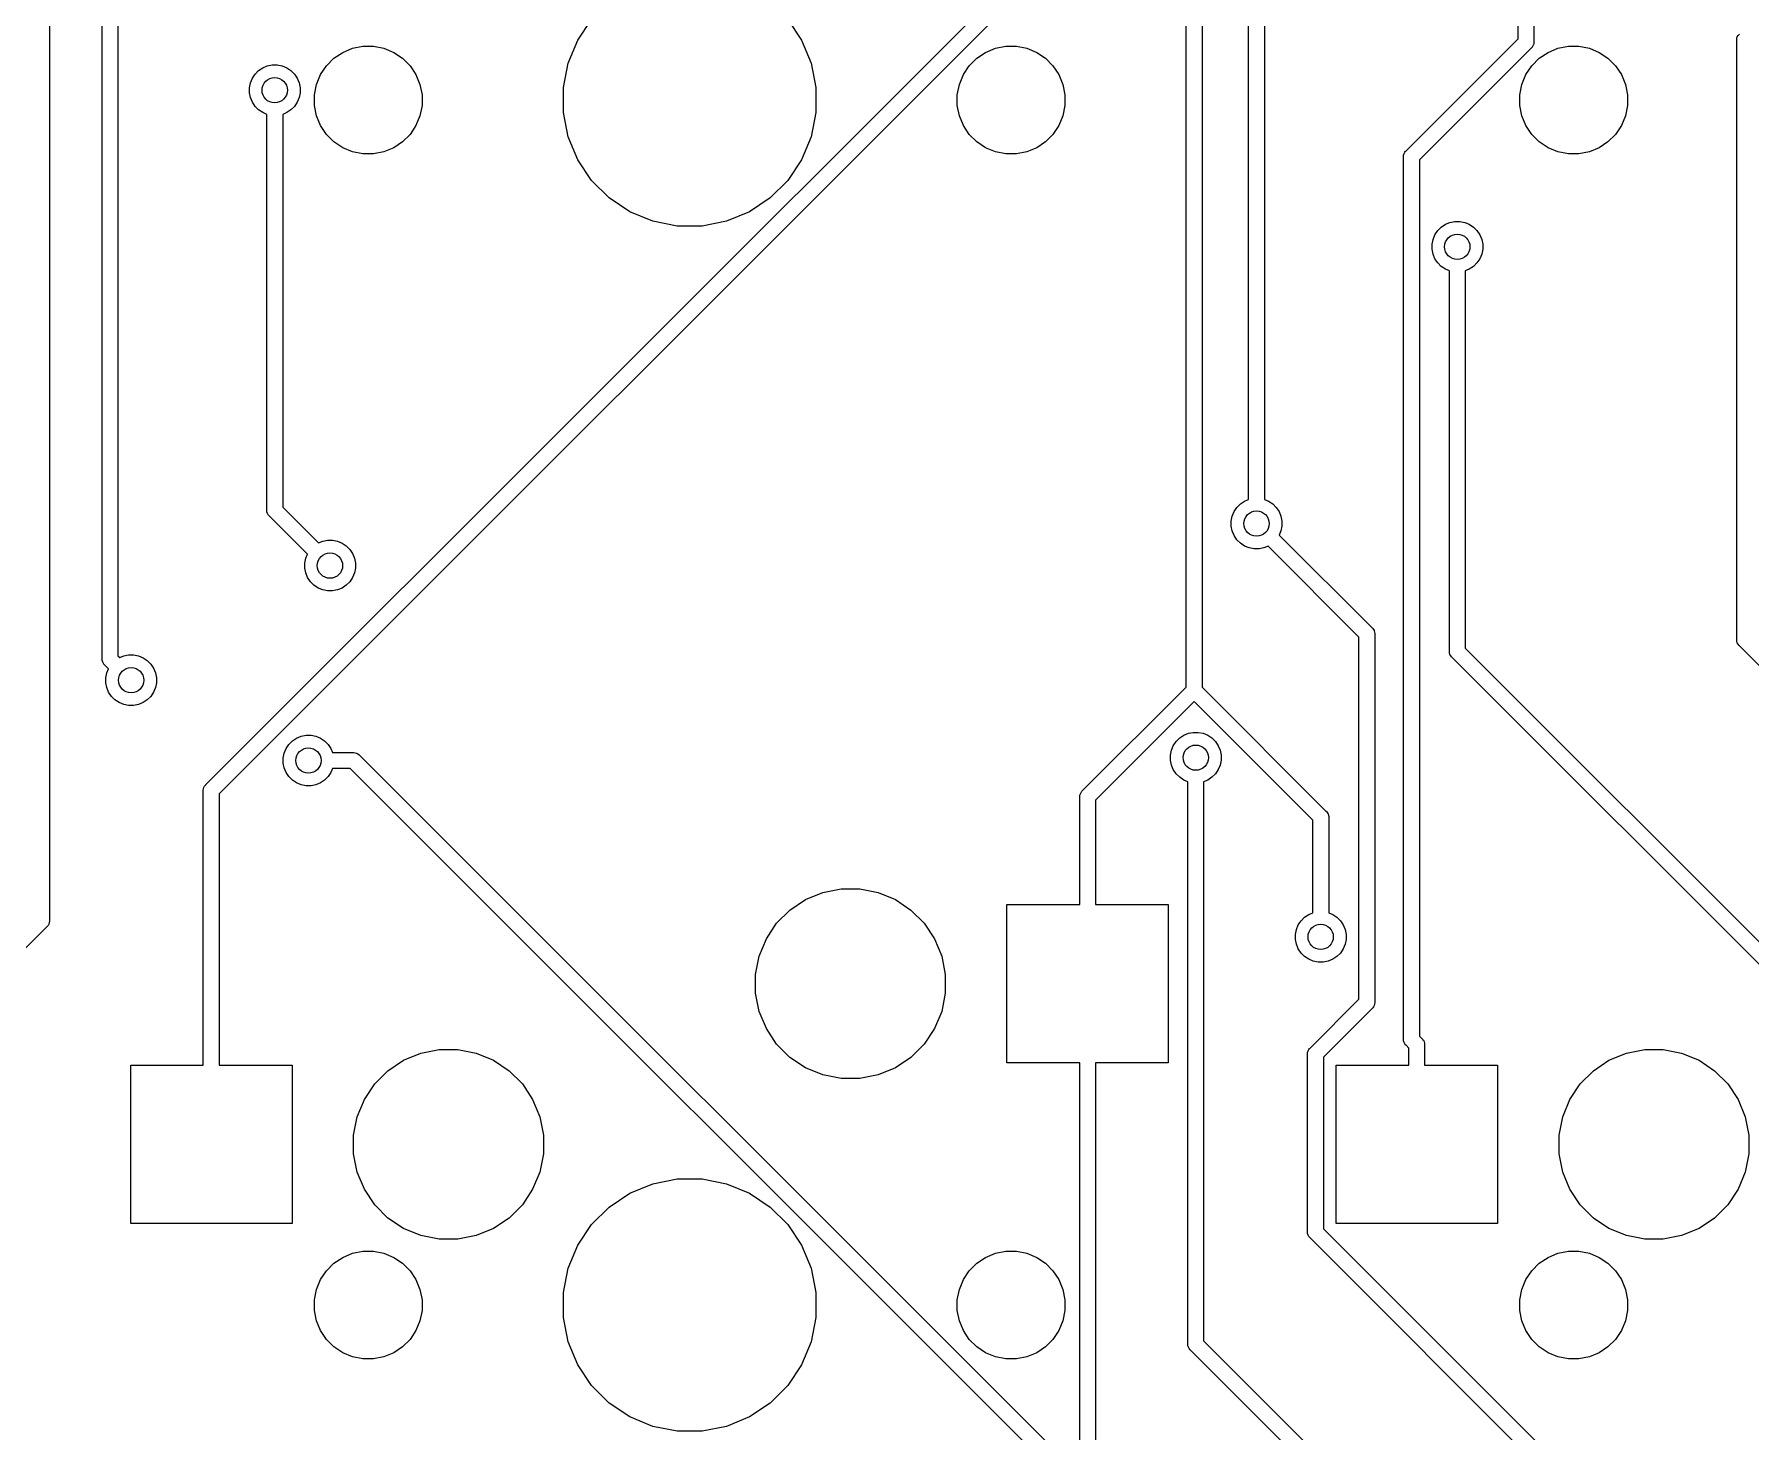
# Model space of a CAD drawing. Extents: x 1.2 to 14.9, y -4.9 to -0.3.
# Drawn here: x 12.63 to 13.698, y -3.814 to -2.944 of the extents above; entities that cross this region are included whole.
import ezdxf

# ---------------------------------------------------------------- set-up
doc = ezdxf.new("R2010")
doc.units = 0
doc.header["$MEASUREMENT"] = 0
doc.layers.add('BLACK', color=7, linetype='CONTINUOUS')

msp = doc.modelspace()

# ---------------------------------------------------------------- linework, layer by layer
at = {"layer": 'BLACK', "linetype": 'CONTINUOUS'}
for p, q in [((13.5534, -2.94688), (13.5534, -2.33393)), ((13.5633, -2.33573), (13.5633, -2.94868)), ((12.6396, -2.49655), (12.6396, -3.49577)), ((12.6724, -3.33272), (12.6724, -2.60491)), ((12.6823, -2.60937), (12.6823, -3.33093)), ((13.3858, -3.23361), (13.3858, -2.69972)), ((13.3957, -2.69792), (13.3957, -3.23361)), ((13.3469, -3.35039), (13.3469, -2.86348)), ((13.3568, -2.86527), (13.3568, -3.35039)), ((12.737, -3.41108), (13.2367, -2.91141)), ((13.2424, -2.91964), (12.7453, -3.41677)), ((12.9684, -2.94782), (12.977, -2.93496)), ((13.099, -2.93496), (13.1076, -2.94782)), ((13.4837, -3.01657), (13.5534, -2.94688)), ((13.6895, -2.94739), (13.6896, -2.94667)), ((13.6895, -2.94763), (13.6895, -2.94739)), ((13.6895, -2.94739), (13.6895, -2.94739)), ((13.6896, -2.94667), (13.6898, -2.94574)), ((13.6898, -2.94574), (13.6903, -2.94488)), ((13.6903, -2.94488), (13.6909, -2.94413)), ((13.6909, -2.94413), (13.6911, -2.94398)), ((12.8166, -2.95898), (12.8221, -2.95531)), ((12.8221, -2.95531), (12.8282, -2.95279)), ((12.8282, -2.95279), (12.8347, -2.9515)), ((12.8347, -2.9515), (12.8413, -2.9515)), ((12.8413, -2.9515), (12.8478, -2.95279)), ((12.8478, -2.95279), (12.8539, -2.95531)), ((12.8539, -2.95531), (12.8593, -2.95898)), ((12.9625, -2.9621), (12.9684, -2.94782)), ((13.1076, -2.94782), (13.1135, -2.9621)), ((13.2166, -2.95898), (13.2221, -2.95531)), ((13.2221, -2.95531), (13.2282, -2.95279)), ((13.2282, -2.95279), (13.2347, -2.9515)), ((13.2347, -2.9515), (13.2413, -2.9515)), ((13.2413, -2.9515), (13.2478, -2.95279)), ((13.2478, -2.95279), (13.2539, -2.95531)), ((13.2539, -2.95531), (13.2593, -2.95898)), ((13.5617, -2.95257), (13.492, -3.02226)), ((13.5619, -2.95242), (13.5617, -2.95257)), ((13.5622, -2.95204), (13.5619, -2.95242)), ((13.5625, -2.95167), (13.5622, -2.95204)), ((13.5629, -2.95081), (13.5625, -2.95167)), ((13.563, -2.95071), (13.5629, -2.95081)), ((13.5632, -2.94989), (13.563, -2.95071)), ((13.5633, -2.94916), (13.5632, -2.94989)), ((13.5633, -2.94868), (13.5633, -2.94892)), ((13.5633, -2.94892), (13.5633, -2.94916)), ((13.5633, -2.94916), (13.5633, -2.94916)), ((13.5666, -2.95898), (13.5721, -2.95531)), ((13.5721, -2.95531), (13.5782, -2.95279)), ((13.5782, -2.95279), (13.5847, -2.9515)), ((13.5847, -2.9515), (13.5913, -2.9515)), ((13.5913, -2.9515), (13.5978, -2.95279)), ((13.5978, -2.95279), (13.6039, -2.95531)), ((13.6039, -2.95531), (13.6093, -2.95898)), ((13.6895, -2.94787), (13.6895, -2.94763)), ((13.6895, -3.32075), (13.6895, -2.94787)), ((12.7676, -2.96885), (12.7698, -2.96666)), ((12.7698, -2.96666), (12.7724, -2.96494)), ((12.7724, -2.96494), (12.7752, -2.96375)), ((12.7752, -2.96375), (12.7783, -2.96315)), ((12.7783, -2.96315), (12.7814, -2.96315)), ((12.7814, -2.96315), (12.7844, -2.96375)), ((12.7844, -2.96375), (12.7873, -2.96494)), ((12.7873, -2.96494), (12.7899, -2.96666)), ((12.7899, -2.96666), (12.7921, -2.96885)), ((12.8083, -2.96913), (12.812, -2.96365)), ((12.812, -2.96365), (12.8166, -2.95898)), ((12.8593, -2.95898), (12.864, -2.96365)), ((12.864, -2.96365), (12.8677, -2.96913)), ((12.9595, -2.97727), (12.9625, -2.9621)), ((13.1135, -2.9621), (13.1165, -2.97727)), ((13.2083, -2.96913), (13.212, -2.96365)), ((13.212, -2.96365), (13.2166, -2.95898)), ((13.2593, -2.95898), (13.264, -2.96365)), ((13.264, -2.96365), (13.2677, -2.96913)), ((13.5583, -2.96913), (13.562, -2.96365)), ((13.562, -2.96365), (13.5666, -2.95898)), ((13.6093, -2.95898), (13.614, -2.96365)), ((13.614, -2.96365), (13.6177, -2.96913)), ((12.7641, -2.97734), (12.7647, -2.9743)), ((12.7641, -2.98044), (12.7641, -2.97734)), ((12.7647, -2.9743), (12.7659, -2.97143)), ((12.7659, -2.97143), (12.7676, -2.96885)), ((12.7921, -2.96885), (12.7938, -2.97143)), ((12.7938, -2.97143), (12.795, -2.9743)), ((12.795, -2.9743), (12.7956, -2.97734)), ((12.7956, -2.97734), (12.7956, -2.98044)), ((12.8045, -2.9817), (12.8058, -2.97523)), ((12.8058, -2.97523), (12.8083, -2.96913)), ((12.8677, -2.96913), (12.8702, -2.97523)), ((12.8702, -2.97523), (12.8715, -2.9817)), ((12.9595, -2.99273), (12.9595, -2.97727)), ((13.1165, -2.97727), (13.1165, -2.99273)), ((13.2045, -2.9817), (13.2058, -2.97523)), ((13.2058, -2.97523), (13.2083, -2.96913)), ((13.2677, -2.96913), (13.2702, -2.97523)), ((13.2702, -2.97523), (13.2715, -2.9817)), ((13.5545, -2.9817), (13.5558, -2.97523)), ((13.5558, -2.97523), (13.5583, -2.96913)), ((13.6177, -2.96913), (13.6202, -2.97523)), ((13.6202, -2.97523), (13.6215, -2.9817)), ((12.7647, -2.98349), (12.7641, -2.98044)), ((12.7659, -2.98635), (12.7647, -2.98349)), ((12.7676, -2.98893), (12.7659, -2.98635)), ((12.7698, -2.99113), (12.7676, -2.98893)), ((12.7921, -2.98893), (12.7899, -2.99113)), ((12.7938, -2.98635), (12.7921, -2.98893)), ((12.795, -2.98349), (12.7938, -2.98635)), ((12.7956, -2.98044), (12.795, -2.98349)), ((12.8045, -2.9883), (12.8045, -2.9817)), ((12.8058, -2.99477), (12.8045, -2.9883)), ((12.8715, -2.9883), (12.8702, -2.99477)), ((12.8715, -2.9817), (12.8715, -2.9883)), ((13.2045, -2.9883), (13.2045, -2.9817)), ((13.2058, -2.99477), (13.2045, -2.9883)), ((13.2715, -2.9883), (13.2702, -2.99477)), ((13.2715, -2.9817), (13.2715, -2.9883)), ((13.5545, -2.9883), (13.5545, -2.9817)), ((13.5558, -2.99477), (13.5545, -2.9883)), ((13.6215, -2.9883), (13.6202, -2.99477)), ((13.6215, -2.9817), (13.6215, -2.9883)), ((12.7724, -2.99285), (12.7698, -2.99113)), ((12.7749, -2.9939), (12.7724, -2.99285)), ((12.7749, -3.24012), (12.7749, -2.9939)), ((12.7873, -2.99285), (12.7848, -2.9939)), ((12.7848, -2.9939), (12.7848, -3.23832)), ((12.7899, -2.99113), (12.7873, -2.99285)), ((12.8083, -3.00087), (12.8058, -2.99477)), ((12.8702, -2.99477), (12.8677, -3.00087)), ((12.9625, -3.0079), (12.9595, -2.99273)), ((13.1165, -2.99273), (13.1135, -3.0079)), ((13.2083, -3.00087), (13.2058, -2.99477)), ((13.2702, -2.99477), (13.2677, -3.00087)), ((13.5583, -3.00087), (13.5558, -2.99477)), ((13.6202, -2.99477), (13.6177, -3.00087)), ((12.812, -3.00636), (12.8083, -3.00087)), ((12.8166, -3.01102), (12.812, -3.00636)), ((12.8221, -3.01469), (12.8166, -3.01102)), ((12.8593, -3.01102), (12.8539, -3.01469)), ((12.864, -3.00636), (12.8593, -3.01102)), ((12.8677, -3.00087), (12.864, -3.00636)), ((12.9684, -3.02218), (12.9625, -3.0079)), ((13.1135, -3.0079), (13.1076, -3.02218)), ((13.212, -3.00636), (13.2083, -3.00087)), ((13.2166, -3.01102), (13.212, -3.00636)), ((13.2221, -3.01469), (13.2166, -3.01102)), ((13.2593, -3.01102), (13.2539, -3.01469)), ((13.264, -3.00636), (13.2593, -3.01102)), ((13.2677, -3.00087), (13.264, -3.00636)), ((13.562, -3.00636), (13.5583, -3.00087)), ((13.5666, -3.01102), (13.562, -3.00636)), ((13.5721, -3.01469), (13.5666, -3.01102)), ((13.6093, -3.01102), (13.6039, -3.01469)), ((13.614, -3.00636), (13.6093, -3.01102)), ((13.6177, -3.00087), (13.614, -3.00636)), ((12.8282, -3.01721), (12.8221, -3.01469)), ((12.8347, -3.0185), (12.8282, -3.01721)), ((12.8413, -3.0185), (12.8347, -3.0185)), ((12.8478, -3.01721), (12.8413, -3.0185)), ((12.8539, -3.01469), (12.8478, -3.01721)), ((13.2282, -3.01721), (13.2221, -3.01469)), ((13.2347, -3.0185), (13.2282, -3.01721)), ((13.2413, -3.0185), (13.2347, -3.0185)), ((13.2478, -3.01721), (13.2413, -3.0185)), ((13.2539, -3.01469), (13.2478, -3.01721)), ((13.4821, -3.02022), (13.4822, -3.01926)), ((13.4821, -3.02046), (13.4821, -3.02022)), ((13.4821, -3.56944), (13.4821, -3.02046)), ((13.4822, -3.01926), (13.4825, -3.01833)), ((13.4825, -3.01833), (13.4829, -3.01747)), ((13.4829, -3.01747), (13.4834, -3.01691)), ((13.4834, -3.01691), (13.4836, -3.01672)), ((13.4834, -3.01691), (13.4834, -3.01691)), ((13.4836, -3.01672), (13.4837, -3.01657)), ((13.5782, -3.01721), (13.5721, -3.01469)), ((13.5847, -3.0185), (13.5782, -3.01721)), ((13.5913, -3.0185), (13.5847, -3.0185)), ((13.5978, -3.01721), (13.5913, -3.0185)), ((13.6039, -3.01469), (13.5978, -3.01721)), ((12.977, -3.03504), (12.9684, -3.02218)), ((13.1076, -3.02218), (13.099, -3.03504)), ((13.492, -3.02226), (13.492, -3.56764)), ((12.988, -3.04597), (12.977, -3.03504)), ((13.099, -3.03504), (13.088, -3.04597)), ((13.0008, -3.05457), (12.988, -3.04597)), ((13.088, -3.04597), (13.0752, -3.05457)), ((13.0151, -3.06048), (13.0008, -3.05457)), ((13.0303, -3.0635), (13.0151, -3.06048)), ((13.0457, -3.0635), (13.0303, -3.0635)), ((13.0609, -3.06048), (13.0457, -3.0635)), ((13.0752, -3.05457), (13.0609, -3.06048)), ((13.5034, -3.06627), (13.5056, -3.06407)), ((13.5056, -3.06407), (13.5082, -3.06235)), ((13.5082, -3.06235), (13.511, -3.06116)), ((13.511, -3.06116), (13.5141, -3.06056)), ((13.5141, -3.06056), (13.5172, -3.06056)), ((13.5172, -3.06056), (13.5202, -3.06116)), ((13.5202, -3.06116), (13.5231, -3.06235)), ((13.5231, -3.06235), (13.5256, -3.06407)), ((13.5256, -3.06407), (13.5278, -3.06627)), ((13.4999, -3.07476), (13.5005, -3.07171)), ((13.4999, -3.07786), (13.4999, -3.07476)), ((13.5005, -3.07171), (13.5017, -3.06885)), ((13.5017, -3.06885), (13.5034, -3.06627)), ((13.5278, -3.06627), (13.5296, -3.06885)), ((13.5296, -3.06885), (13.5308, -3.07171)), ((13.5308, -3.07171), (13.5314, -3.07476)), ((13.5314, -3.07476), (13.5314, -3.07786)), ((13.5005, -3.0809), (13.4999, -3.07786)), ((13.5017, -3.08377), (13.5005, -3.0809)), ((13.5034, -3.08635), (13.5017, -3.08377)), ((13.5296, -3.08377), (13.5278, -3.08635)), ((13.5308, -3.0809), (13.5296, -3.08377)), ((13.5314, -3.07786), (13.5308, -3.0809)), ((13.5056, -3.08854), (13.5034, -3.08635)), ((13.5082, -3.09026), (13.5056, -3.08854)), ((13.5107, -3.09131), (13.5082, -3.09026)), ((13.5107, -3.32787), (13.5107, -3.09131)), ((13.5231, -3.09026), (13.5205, -3.09131)), ((13.5205, -3.09131), (13.5205, -3.32607)), ((13.5256, -3.08854), (13.5231, -3.09026)), ((13.5278, -3.08635), (13.5256, -3.08854)), ((13.3807, -3.23639), (13.3833, -3.23466)), ((13.3833, -3.23466), (13.3858, -3.23361)), ((13.3957, -3.23361), (13.3982, -3.23466)), ((13.3982, -3.23466), (13.4008, -3.23639)), ((12.7749, -3.24036), (12.7749, -3.24012)), ((12.775, -3.24132), (12.7749, -3.24036)), ((12.7753, -3.24225), (12.775, -3.24132)), ((12.7757, -3.24311), (12.7753, -3.24225)), ((12.7762, -3.24367), (12.7757, -3.24311)), ((12.7763, -3.24385), (12.7762, -3.24367)), ((12.7765, -3.24401), (12.7763, -3.24385)), ((12.8002, -3.26764), (12.7765, -3.24401)), ((12.7848, -3.23832), (12.8071, -3.26068)), ((13.375, -3.24707), (13.3756, -3.24402)), ((13.3756, -3.24402), (13.3768, -3.24116)), ((13.3768, -3.24116), (13.3785, -3.23858)), ((13.3785, -3.23858), (13.3807, -3.23639)), ((13.4008, -3.23639), (13.403, -3.23858)), ((13.403, -3.23858), (13.4047, -3.24116)), ((13.4047, -3.24116), (13.4059, -3.24402)), ((13.4059, -3.24402), (13.4065, -3.24707)), ((13.375, -3.25017), (13.375, -3.24707)), ((13.3756, -3.25321), (13.375, -3.25017)), ((13.3768, -3.25608), (13.3756, -3.25321)), ((13.3785, -3.25866), (13.3768, -3.25608)), ((13.4059, -3.25321), (13.4048, -3.25575)), ((13.4048, -3.25575), (13.4627, -3.3136)), ((13.4065, -3.25017), (13.4059, -3.25321)), ((13.4065, -3.24707), (13.4065, -3.25017)), ((12.7991, -3.27017), (12.8002, -3.26764)), ((12.8071, -3.26068), (12.8097, -3.25962)), ((12.8097, -3.25962), (12.8127, -3.25902)), ((12.8127, -3.25902), (12.8158, -3.25902)), ((12.8158, -3.25902), (12.8188, -3.25962)), ((12.8188, -3.25962), (12.8217, -3.26081)), ((12.8217, -3.26081), (12.8243, -3.26254)), ((12.8243, -3.26254), (12.8265, -3.26473)), ((12.8265, -3.26473), (12.8282, -3.26731)), ((12.8282, -3.26731), (12.8294, -3.27017)), ((13.3807, -3.26085), (13.3785, -3.25866)), ((13.3833, -3.26257), (13.3807, -3.26085)), ((13.3861, -3.26376), (13.3833, -3.26257)), ((13.3892, -3.26437), (13.3861, -3.26376)), ((13.3923, -3.26437), (13.3892, -3.26437)), ((13.3953, -3.26376), (13.3923, -3.26437)), ((13.3979, -3.26271), (13.3953, -3.26376)), ((13.4544, -3.31929), (13.3979, -3.26271)), ((12.7985, -3.27322), (12.7991, -3.27017)), ((12.7985, -3.27632), (12.7985, -3.27322)), ((12.7991, -3.27936), (12.7985, -3.27632)), ((12.8294, -3.27017), (12.83, -3.27322)), ((12.83, -3.27632), (12.8294, -3.27936)), ((12.83, -3.27322), (12.83, -3.27632)), ((12.8003, -3.28223), (12.7991, -3.27936)), ((12.802, -3.28481), (12.8003, -3.28223)), ((12.8042, -3.287), (12.802, -3.28481)), ((12.8068, -3.28872), (12.8042, -3.287)), ((12.8097, -3.28991), (12.8068, -3.28872)), ((12.8217, -3.28872), (12.8188, -3.28991)), ((12.8243, -3.287), (12.8217, -3.28872)), ((12.8265, -3.28481), (12.8243, -3.287)), ((12.8282, -3.28223), (12.8265, -3.28481)), ((12.8294, -3.27936), (12.8282, -3.28223)), ((12.8127, -3.29052), (12.8097, -3.28991)), ((12.8158, -3.29052), (12.8127, -3.29052)), ((12.8188, -3.28991), (12.8158, -3.29052)), ((13.4544, -3.54466), (13.4544, -3.31929)), ((13.4627, -3.3136), (13.4629, -3.31375)), ((13.4629, -3.31375), (13.463, -3.31394)), ((13.463, -3.31394), (13.463, -3.31394)), ((13.463, -3.31394), (13.4635, -3.3145)), ((13.4635, -3.3145), (13.4638, -3.31506)), ((13.4638, -3.31506), (13.4639, -3.31536)), ((13.4639, -3.31536), (13.4642, -3.31628)), ((13.4642, -3.31628), (13.4643, -3.31701)), ((13.4643, -3.31701), (13.4643, -3.31701)), ((13.4643, -3.31701), (13.4643, -3.31725)), ((13.4643, -3.31725), (13.4643, -3.31749)), ((13.4643, -3.31749), (13.4643, -3.54646)), ((13.6895, -3.321), (13.6895, -3.32075)), ((13.6895, -3.32124), (13.6895, -3.321)), ((12.6823, -3.33093), (12.6834, -3.33201)), ((12.6834, -3.33201), (12.6859, -3.33096)), ((12.6859, -3.33096), (12.6889, -3.33036)), ((12.6889, -3.33036), (12.692, -3.33036)), ((12.692, -3.33036), (12.6951, -3.33096)), ((12.6951, -3.33096), (12.6979, -3.33215)), ((13.5107, -3.32811), (13.5107, -3.32787)), ((13.5107, -3.32835), (13.5107, -3.32811)), ((13.5108, -3.32907), (13.5107, -3.32835)), ((13.5107, -3.32835), (13.5107, -3.32835)), ((13.511, -3.33), (13.5108, -3.32907)), ((13.5115, -3.33086), (13.511, -3.33)), ((13.5121, -3.33161), (13.5115, -3.33086)), ((13.5123, -3.33176), (13.5121, -3.33161)), ((13.9046, -3.7241), (13.5123, -3.33176)), ((13.5205, -3.32607), (13.9129, -3.71841)), ((13.6895, -3.32143), (13.6895, -3.32124)), ((13.6896, -3.32196), (13.6895, -3.32143)), ((13.6898, -3.32289), (13.6896, -3.32196)), ((13.6903, -3.32374), (13.6898, -3.32289)), ((13.6908, -3.3243), (13.6903, -3.32374)), ((13.6909, -3.32449), (13.6908, -3.3243)), ((13.6911, -3.32465), (13.6909, -3.32449)), ((13.7243, -3.35787), (13.6911, -3.32465)), ((12.6724, -3.33296), (12.6724, -3.33272)), ((12.6724, -3.33321), (12.6724, -3.33296)), ((12.6725, -3.33393), (12.6724, -3.33321)), ((12.6724, -3.33321), (12.6724, -3.33321)), ((12.6728, -3.33486), (12.6725, -3.33393)), ((12.6732, -3.33571), (12.6728, -3.33486)), ((12.6738, -3.33646), (12.6732, -3.33571)), ((12.674, -3.33662), (12.6738, -3.33646)), ((12.6764, -3.33897), (12.674, -3.33662)), ((12.6747, -3.34456), (12.6753, -3.34151)), ((12.6753, -3.34151), (12.6764, -3.33897)), ((12.6979, -3.33215), (12.7005, -3.33387)), ((12.7005, -3.33387), (12.7027, -3.33607)), ((12.7027, -3.33607), (12.7044, -3.33865)), ((12.7044, -3.33865), (12.7056, -3.34151)), ((12.7056, -3.34151), (12.7062, -3.34456)), ((12.6747, -3.34766), (12.6747, -3.34456)), ((12.6753, -3.3507), (12.6747, -3.34766)), ((12.6765, -3.35357), (12.6753, -3.3507)), ((12.7056, -3.3507), (12.7044, -3.35357)), ((12.7062, -3.34766), (12.7056, -3.3507)), ((12.7062, -3.34456), (12.7062, -3.34766)), ((13.2823, -3.41501), (13.3469, -3.35039)), ((13.3568, -3.35039), (13.4339, -3.42754)), ((12.6783, -3.35615), (12.6765, -3.35357)), ((12.6804, -3.35834), (12.6783, -3.35615)), ((12.683, -3.36006), (12.6804, -3.35834)), ((12.6859, -3.36125), (12.683, -3.36006)), ((12.6889, -3.36185), (12.6859, -3.36125)), ((12.692, -3.36185), (12.6889, -3.36185)), ((12.6951, -3.36125), (12.692, -3.36185)), ((12.6979, -3.36006), (12.6951, -3.36125)), ((12.7005, -3.35834), (12.6979, -3.36006)), ((12.7027, -3.35615), (12.7005, -3.35834)), ((12.7044, -3.35357), (12.7027, -3.35615)), ((13.3519, -3.35938), (13.2906, -3.4207)), ((13.4257, -3.43323), (13.3519, -3.35938)), ((12.7886, -3.38606), (12.7908, -3.38386)), ((12.7908, -3.38386), (12.7933, -3.38214)), ((12.7933, -3.38214), (12.7962, -3.38095)), ((12.7962, -3.38095), (12.7993, -3.38035)), ((12.7993, -3.38035), (12.8024, -3.38035)), ((12.8024, -3.38035), (12.8054, -3.38095)), ((12.8054, -3.38095), (12.8083, -3.38214)), ((12.8083, -3.38214), (12.8108, -3.38386)), ((12.8108, -3.38386), (12.813, -3.38606)), ((13.3389, -3.38684), (13.3407, -3.38426)), ((13.3407, -3.38426), (13.3429, -3.38206)), ((13.3429, -3.38206), (13.3454, -3.38034)), ((13.3454, -3.38034), (13.3483, -3.37915)), ((13.3483, -3.37915), (13.3513, -3.37855)), ((13.3513, -3.37855), (13.3544, -3.37855)), ((13.3544, -3.37855), (13.3575, -3.37915)), ((13.3575, -3.37915), (13.3604, -3.38034)), ((13.3604, -3.38034), (13.3629, -3.38206)), ((13.3629, -3.38206), (13.3651, -3.38426)), ((13.3651, -3.38426), (13.3669, -3.38684)), ((12.7851, -3.39454), (12.7857, -3.3915)), ((12.7851, -3.39765), (12.7851, -3.39454)), ((12.7857, -3.3915), (12.7869, -3.38863)), ((12.7869, -3.38863), (12.7886, -3.38606)), ((12.813, -3.38606), (12.8148, -3.38863)), ((12.8148, -3.38863), (12.8158, -3.39117)), ((12.8158, -3.39117), (12.8286, -3.39117)), ((12.8286, -3.39117), (12.8289, -3.39115)), ((12.8289, -3.39115), (12.8291, -3.39117)), ((12.8291, -3.39117), (12.8291, -3.39117)), ((12.8291, -3.39117), (12.8298, -3.39124)), ((12.8298, -3.39124), (12.8308, -3.39153)), ((12.8308, -3.39153), (12.8316, -3.39198)), ((12.8316, -3.39198), (12.8324, -3.3926)), ((12.8324, -3.3926), (12.8325, -3.39279)), ((12.8325, -3.39279), (13.2604, -3.82063)), ((13.3371, -3.39274), (13.3378, -3.3897)), ((13.3371, -3.39585), (13.3371, -3.39274)), ((13.3378, -3.39889), (13.3371, -3.39585)), ((13.3378, -3.3897), (13.3389, -3.38684)), ((13.3669, -3.38684), (13.368, -3.3897)), ((13.368, -3.3897), (13.3686, -3.39274)), ((13.3686, -3.39585), (13.368, -3.39889)), ((13.3686, -3.39274), (13.3686, -3.39585)), ((12.7857, -3.40069), (12.7851, -3.39765)), ((12.7869, -3.40355), (12.7857, -3.40069)), ((12.7886, -3.40613), (12.7869, -3.40355)), ((12.7908, -3.40833), (12.7886, -3.40613)), ((12.813, -3.40613), (12.8108, -3.40833)), ((12.8148, -3.40355), (12.813, -3.40613)), ((12.8158, -3.40102), (12.8148, -3.40355)), ((12.8268, -3.40102), (12.8158, -3.40102)), ((13.2521, -3.82632), (12.8268, -3.40102)), ((13.3389, -3.40175), (13.3378, -3.39889)), ((13.3407, -3.40433), (13.3389, -3.40175)), ((13.3429, -3.40653), (13.3407, -3.40433)), ((13.3454, -3.40825), (13.3429, -3.40653)), ((13.3629, -3.40653), (13.3604, -3.40825)), ((13.3651, -3.40433), (13.3629, -3.40653)), ((13.3669, -3.40175), (13.3651, -3.40433)), ((13.368, -3.39889), (13.3669, -3.40175)), ((12.7354, -3.41449), (12.7355, -3.41377)), ((12.7354, -3.41473), (12.7354, -3.41449)), ((12.7354, -3.41449), (12.7354, -3.41449)), ((12.7354, -3.41497), (12.7354, -3.41473)), ((12.7354, -3.58579), (12.7354, -3.41497)), ((12.7355, -3.41377), (12.7358, -3.41284)), ((12.7358, -3.41284), (12.7362, -3.41198)), ((12.7362, -3.41198), (12.7369, -3.41124)), ((12.7369, -3.41124), (12.737, -3.41108)), ((12.7453, -3.41677), (12.7453, -3.58579)), ((12.7933, -3.41005), (12.7908, -3.40833)), ((12.7962, -3.41124), (12.7933, -3.41005)), ((12.7993, -3.41184), (12.7962, -3.41124)), ((12.8024, -3.41184), (12.7993, -3.41184)), ((12.8054, -3.41124), (12.8024, -3.41184)), ((12.8083, -3.41005), (12.8054, -3.41124)), ((12.8108, -3.40833), (12.8083, -3.41005)), ((13.2808, -3.4177), (13.2811, -3.41677)), ((13.2811, -3.41677), (13.2815, -3.41591)), ((13.2815, -3.41591), (13.2821, -3.41516)), ((13.2821, -3.41516), (13.2823, -3.41501)), ((13.348, -3.4093), (13.3454, -3.40825)), ((13.348, -3.75909), (13.348, -3.4093)), ((13.3604, -3.40825), (13.3578, -3.4093)), ((13.3578, -3.4093), (13.3578, -3.75729)), ((13.2807, -3.41842), (13.2808, -3.4177)), ((13.2807, -3.41866), (13.2807, -3.41842)), ((13.2807, -3.41842), (13.2807, -3.41842)), ((13.2807, -3.4189), (13.2807, -3.41866)), ((13.2807, -3.48579), (13.2807, -3.4189)), ((13.2906, -3.4207), (13.2906, -3.48579)), ((13.4339, -3.42754), (13.4341, -3.4277)), ((13.4341, -3.4277), (13.4343, -3.42788)), ((13.4343, -3.42788), (13.4343, -3.42788)), ((13.4343, -3.42788), (13.4347, -3.42845)), ((13.4257, -3.49084), (13.4257, -3.43323)), ((13.4347, -3.42845), (13.435, -3.42897)), ((13.435, -3.42897), (13.4352, -3.4293)), ((13.4352, -3.4293), (13.4355, -3.43023)), ((13.4355, -3.43023), (13.4356, -3.43095)), ((13.4356, -3.43095), (13.4356, -3.43095)), ((13.4356, -3.43095), (13.4356, -3.43119)), ((13.4356, -3.43119), (13.4356, -3.43143)), ((13.4356, -3.43143), (13.4356, -3.49084)), ((13.11, -3.48267), (13.1208, -3.47821)), ((13.1208, -3.47821), (13.1322, -3.47594)), ((13.1322, -3.47594), (13.1438, -3.47594)), ((13.1438, -3.47594), (13.1552, -3.47821)), ((13.1552, -3.47821), (13.166, -3.48267)), ((13.0921, -3.49735), (13.1003, -3.48913)), ((13.1003, -3.48913), (13.11, -3.48267)), ((13.166, -3.48267), (13.1756, -3.48913)), ((13.1756, -3.48913), (13.1839, -3.49735)), ((13.2354, -3.58421), (13.2354, -3.48579)), ((13.2354, -3.48579), (13.2807, -3.48579)), ((13.2906, -3.48579), (13.3358, -3.48579)), ((13.3358, -3.48579), (13.3358, -3.58421)), ((13.4206, -3.49361), (13.4232, -3.49189)), ((13.4232, -3.49189), (13.4257, -3.49084)), ((13.4356, -3.49084), (13.4381, -3.49189)), ((13.4381, -3.49189), (13.4407, -3.49361)), ((12.638, -3.49967), (12.5881, -3.54954)), ((12.6382, -3.49951), (12.638, -3.49967)), ((12.6385, -3.49914), (12.6382, -3.49951)), ((12.6388, -3.49876), (12.6385, -3.49914)), ((12.6392, -3.49791), (12.6388, -3.49876)), ((12.6395, -3.49698), (12.6392, -3.49791)), ((12.6392, -3.49791), (12.6392, -3.49791)), ((12.6396, -3.49626), (12.6395, -3.49698)), ((12.6396, -3.49577), (12.6396, -3.49602)), ((12.6396, -3.49602), (12.6396, -3.49626)), ((12.6396, -3.49626), (12.6396, -3.49626)), ((13.0857, -3.50703), (13.0921, -3.49735)), ((13.1839, -3.49735), (13.1903, -3.50703)), ((13.4149, -3.50429), (13.4155, -3.50125)), ((13.4155, -3.50125), (13.4167, -3.49838)), ((13.4167, -3.49838), (13.4184, -3.4958)), ((13.4184, -3.4958), (13.4206, -3.49361)), ((13.4407, -3.49361), (13.4429, -3.4958)), ((13.4429, -3.4958), (13.4446, -3.49838)), ((13.4446, -3.49838), (13.4458, -3.50125)), ((13.4458, -3.50125), (13.4464, -3.50429)), ((13.0812, -3.51777), (13.0857, -3.50703)), ((13.1903, -3.50703), (13.1948, -3.51777)), ((13.4149, -3.50739), (13.4149, -3.50429)), ((13.4155, -3.51044), (13.4149, -3.50739)), ((13.4167, -3.5133), (13.4155, -3.51044)), ((13.4184, -3.51588), (13.4167, -3.5133)), ((13.4446, -3.5133), (13.4429, -3.51588)), ((13.4458, -3.51044), (13.4446, -3.5133)), ((13.4464, -3.50739), (13.4458, -3.51044)), ((13.4464, -3.50429), (13.4464, -3.50739)), ((13.0789, -3.52918), (13.0812, -3.51777)), ((13.1948, -3.51777), (13.197, -3.52918)), ((13.4206, -3.51807), (13.4184, -3.51588)), ((13.4232, -3.5198), (13.4206, -3.51807)), ((13.426, -3.52099), (13.4232, -3.5198)), ((13.4291, -3.52159), (13.426, -3.52099)), ((13.4322, -3.52159), (13.4291, -3.52159)), ((13.4352, -3.52099), (13.4322, -3.52159)), ((13.4381, -3.5198), (13.4352, -3.52099)), ((13.4407, -3.51807), (13.4381, -3.5198)), ((13.4429, -3.51588), (13.4407, -3.51807)), ((13.0789, -3.54082), (13.0789, -3.52918)), ((13.197, -3.52918), (13.197, -3.54082)), ((13.0812, -3.55223), (13.0789, -3.54082)), ((13.197, -3.54082), (13.1948, -3.55223)), ((13.424, -3.57507), (13.4544, -3.54466)), ((13.0857, -3.56297), (13.0812, -3.55223)), ((13.1948, -3.55223), (13.1903, -3.56297)), ((13.4627, -3.55035), (13.4323, -3.58076)), ((13.4629, -3.5502), (13.4627, -3.55035)), ((13.463, -3.55001), (13.4629, -3.5502)), ((13.4635, -3.54945), (13.463, -3.55001)), ((13.463, -3.55001), (13.463, -3.55001)), ((13.4639, -3.54859), (13.4635, -3.54942)), ((13.4635, -3.54942), (13.4635, -3.54945)), ((13.4642, -3.54767), (13.4639, -3.54859)), ((13.4643, -3.54694), (13.4642, -3.54767)), ((13.4643, -3.54646), (13.4643, -3.5467)), ((13.4643, -3.5467), (13.4643, -3.54694)), ((13.4643, -3.54694), (13.4643, -3.54694)), ((13.0921, -3.57265), (13.0857, -3.56297)), ((13.1903, -3.56297), (13.1839, -3.57265)), ((12.8708, -3.57821), (12.8822, -3.57594)), ((12.8822, -3.57594), (12.8938, -3.57594)), ((12.8938, -3.57594), (12.9052, -3.57821)), ((13.1003, -3.58087), (13.0921, -3.57265)), ((13.1839, -3.57265), (13.1756, -3.58087)), ((13.4225, -3.57776), (13.4228, -3.57683)), ((13.4228, -3.57683), (13.4232, -3.57598)), ((13.4232, -3.57598), (13.4237, -3.57542)), ((13.4237, -3.57542), (13.4238, -3.57523)), ((13.4237, -3.57542), (13.4237, -3.57542)), ((13.4238, -3.57523), (13.424, -3.57507)), ((13.4821, -3.56968), (13.4821, -3.56944)), ((13.4821, -3.56992), (13.4821, -3.56968)), ((13.4822, -3.57065), (13.4821, -3.56992)), ((13.4821, -3.56992), (13.4821, -3.56992)), ((13.4825, -3.57157), (13.4822, -3.57065)), ((13.4829, -3.57243), (13.4825, -3.57157)), ((13.4836, -3.57318), (13.4829, -3.57243)), ((13.4837, -3.57333), (13.4836, -3.57318)), ((13.4854, -3.57502), (13.4837, -3.57333)), ((13.4854, -3.58579), (13.4854, -3.57502)), ((13.492, -3.56764), (13.4937, -3.56933)), ((13.4937, -3.56933), (13.4939, -3.56948)), ((13.4939, -3.56948), (13.494, -3.56967)), ((13.494, -3.56967), (13.4945, -3.57023)), ((13.4945, -3.57023), (13.4949, -3.57095)), ((13.4949, -3.57095), (13.4949, -3.57109)), ((13.4949, -3.57109), (13.4952, -3.57202)), ((13.4952, -3.57202), (13.4953, -3.57274)), ((13.4953, -3.57274), (13.4953, -3.57274)), ((13.4953, -3.57274), (13.4953, -3.57298)), ((13.4953, -3.57298), (13.4953, -3.57322)), ((13.4953, -3.57322), (13.4953, -3.58579)), ((13.6208, -3.57821), (13.6322, -3.57594)), ((13.6322, -3.57594), (13.6438, -3.57594)), ((13.6438, -3.57594), (13.6552, -3.57821)), ((12.6902, -3.68421), (12.6902, -3.58579)), ((12.6902, -3.58579), (12.7354, -3.58579)), ((12.7453, -3.58579), (12.7906, -3.58579)), ((12.7906, -3.58579), (12.7906, -3.68421)), ((12.8503, -3.58913), (12.86, -3.58267)), ((12.86, -3.58267), (12.8708, -3.57821)), ((12.9052, -3.57821), (12.916, -3.58267)), ((12.916, -3.58267), (12.9256, -3.58913)), ((13.11, -3.58733), (13.1003, -3.58087)), ((13.1208, -3.59179), (13.11, -3.58733)), ((13.166, -3.58733), (13.1552, -3.59179)), ((13.1756, -3.58087), (13.166, -3.58733)), ((13.2807, -3.58421), (13.2354, -3.58421)), ((13.2807, -4.24079), (13.2807, -3.58421)), ((13.3358, -3.58421), (13.2906, -3.58421)), ((13.2906, -3.58421), (13.2906, -4.24079)), ((13.4224, -3.57872), (13.4225, -3.57776)), ((13.4224, -3.57897), (13.4224, -3.57872)), ((13.4224, -3.68927), (13.4224, -3.57897)), ((13.4323, -3.58076), (13.4323, -3.68748)), ((13.4402, -3.68421), (13.4402, -3.58579)), ((13.4402, -3.58579), (13.4854, -3.58579)), ((13.4953, -3.58579), (13.5406, -3.58579)), ((13.5406, -3.58579), (13.5406, -3.68421)), ((13.6003, -3.58913), (13.61, -3.58267)), ((13.61, -3.58267), (13.6208, -3.57821)), ((13.6552, -3.57821), (13.666, -3.58267)), ((13.666, -3.58267), (13.6756, -3.58913)), ((12.8357, -3.60703), (12.8421, -3.59735)), ((12.8421, -3.59735), (12.8503, -3.58913)), ((12.9256, -3.58913), (12.9339, -3.59735)), ((12.9339, -3.59735), (12.9403, -3.60703)), ((13.1322, -3.59406), (13.1208, -3.59179)), ((13.1438, -3.59406), (13.1322, -3.59406)), ((13.1552, -3.59179), (13.1438, -3.59406)), ((13.5857, -3.60703), (13.5921, -3.59735)), ((13.5921, -3.59735), (13.6003, -3.58913)), ((13.6756, -3.58913), (13.6839, -3.59735)), ((13.6839, -3.59735), (13.6903, -3.60703)), ((12.8312, -3.61777), (12.8357, -3.60703)), ((12.9403, -3.60703), (12.9448, -3.61777)), ((13.5812, -3.61777), (13.5857, -3.60703)), ((13.6903, -3.60703), (13.6948, -3.61777)), ((12.8289, -3.62918), (12.8312, -3.61777)), ((12.9448, -3.61777), (12.947, -3.62918)), ((13.5789, -3.62918), (13.5812, -3.61777)), ((13.6948, -3.61777), (13.697, -3.62918)), ((12.8289, -3.64082), (12.8289, -3.62918)), ((12.947, -3.62918), (12.947, -3.64082)), ((13.5789, -3.64082), (13.5789, -3.62918)), ((13.697, -3.62918), (13.697, -3.64082)), ((12.8312, -3.65223), (12.8289, -3.64082)), ((12.947, -3.64082), (12.9448, -3.65223)), ((13.5812, -3.65223), (13.5789, -3.64082)), ((13.697, -3.64082), (13.6948, -3.65223)), ((12.8357, -3.66297), (12.8312, -3.65223)), ((12.9448, -3.65223), (12.9403, -3.66297)), ((13.0008, -3.66543), (13.0151, -3.65952)), ((13.0151, -3.65952), (13.0303, -3.6565)), ((13.0303, -3.6565), (13.0457, -3.6565)), ((13.0457, -3.6565), (13.0609, -3.65952)), ((13.0609, -3.65952), (13.0752, -3.66543)), ((13.5857, -3.66297), (13.5812, -3.65223)), ((13.6948, -3.65223), (13.6903, -3.66297)), ((12.8421, -3.67265), (12.8357, -3.66297)), ((12.8503, -3.68087), (12.8421, -3.67265)), ((12.9339, -3.67265), (12.9256, -3.68087)), ((12.9403, -3.66297), (12.9339, -3.67265)), ((12.988, -3.67403), (13.0008, -3.66543)), ((13.0752, -3.66543), (13.088, -3.67403)), ((13.5921, -3.67265), (13.5857, -3.66297)), ((13.6003, -3.68087), (13.5921, -3.67265)), ((13.6839, -3.67265), (13.6756, -3.68087)), ((13.6903, -3.66297), (13.6839, -3.67265)), ((12.7906, -3.68421), (12.6902, -3.68421)), ((12.86, -3.68733), (12.8503, -3.68087)), ((12.9256, -3.68087), (12.916, -3.68733)), ((12.977, -3.68496), (12.988, -3.67403)), ((13.088, -3.67403), (13.099, -3.68496)), ((13.5406, -3.68421), (13.4402, -3.68421)), ((13.61, -3.68733), (13.6003, -3.68087)), ((13.6756, -3.68087), (13.666, -3.68733)), ((12.8708, -3.69179), (12.86, -3.68733)), ((12.8822, -3.69406), (12.8708, -3.69179)), ((12.8938, -3.69406), (12.8822, -3.69406)), ((12.9052, -3.69179), (12.8938, -3.69406)), ((12.916, -3.68733), (12.9052, -3.69179)), ((12.9684, -3.69782), (12.977, -3.68496)), ((13.099, -3.68496), (13.1076, -3.69782)), ((13.4224, -3.68952), (13.4224, -3.68927)), ((13.4224, -3.68976), (13.4224, -3.68952)), ((13.4225, -3.69048), (13.4224, -3.68976)), ((13.4224, -3.68976), (13.4224, -3.68976)), ((13.4228, -3.69141), (13.4225, -3.69048)), ((13.4232, -3.69226), (13.4228, -3.69141)), ((13.4238, -3.69301), (13.4232, -3.69226)), ((13.424, -3.69317), (13.4238, -3.69301)), ((13.7105, -3.97964), (13.424, -3.69317)), ((13.4323, -3.68748), (13.7162, -3.97141)), ((13.6208, -3.69179), (13.61, -3.68733)), ((13.6322, -3.69406), (13.6208, -3.69179)), ((13.6438, -3.69406), (13.6322, -3.69406)), ((13.6552, -3.69179), (13.6438, -3.69406)), ((13.666, -3.68733), (13.6552, -3.69179)), ((12.8166, -3.70898), (12.8221, -3.70531)), ((12.8221, -3.70531), (12.8282, -3.70279)), ((12.8282, -3.70279), (12.8347, -3.7015)), ((12.8347, -3.7015), (12.8413, -3.7015)), ((12.8413, -3.7015), (12.8478, -3.70279)), ((12.8478, -3.70279), (12.8539, -3.70531)), ((12.8539, -3.70531), (12.8593, -3.70898)), ((12.9625, -3.7121), (12.9684, -3.69782)), ((13.1076, -3.69782), (13.1135, -3.7121)), ((13.2166, -3.70898), (13.2221, -3.70531)), ((13.2221, -3.70531), (13.2282, -3.70279)), ((13.2282, -3.70279), (13.2347, -3.7015)), ((13.2347, -3.7015), (13.2413, -3.7015)), ((13.2413, -3.7015), (13.2478, -3.70279)), ((13.2478, -3.70279), (13.2539, -3.70531)), ((13.2539, -3.70531), (13.2593, -3.70898)), ((13.5666, -3.70898), (13.5721, -3.70531)), ((13.5721, -3.70531), (13.5782, -3.70279)), ((13.5782, -3.70279), (13.5847, -3.7015)), ((13.5847, -3.7015), (13.5913, -3.7015)), ((13.5913, -3.7015), (13.5978, -3.70279)), ((13.5978, -3.70279), (13.6039, -3.70531)), ((13.6039, -3.70531), (13.6093, -3.70898)), ((12.8083, -3.71913), (12.812, -3.71365)), ((12.812, -3.71365), (12.8166, -3.70898)), ((12.8593, -3.70898), (12.864, -3.71365)), ((12.864, -3.71365), (12.8677, -3.71913)), ((12.9595, -3.72727), (12.9625, -3.7121)), ((13.1135, -3.7121), (13.1165, -3.72727)), ((13.2083, -3.71913), (13.212, -3.71365)), ((13.212, -3.71365), (13.2166, -3.70898)), ((13.2593, -3.70898), (13.264, -3.71365)), ((13.264, -3.71365), (13.2677, -3.71913)), ((13.5583, -3.71913), (13.562, -3.71365)), ((13.562, -3.71365), (13.5666, -3.70898)), ((13.6093, -3.70898), (13.614, -3.71365)), ((13.614, -3.71365), (13.6177, -3.71913)), ((12.8045, -3.7317), (12.8058, -3.72523)), ((12.8058, -3.72523), (12.8083, -3.71913)), ((12.8677, -3.71913), (12.8702, -3.72523)), ((12.8702, -3.72523), (12.8715, -3.7317)), ((13.2045, -3.7317), (13.2058, -3.72523)), ((13.2058, -3.72523), (13.2083, -3.71913)), ((13.2677, -3.71913), (13.2702, -3.72523)), ((13.2702, -3.72523), (13.2715, -3.7317)), ((13.5545, -3.7317), (13.5558, -3.72523)), ((13.5558, -3.72523), (13.5583, -3.71913)), ((13.6177, -3.71913), (13.6202, -3.72523)), ((13.6202, -3.72523), (13.6215, -3.7317)), ((12.8045, -3.7383), (12.8045, -3.7317)), ((12.8715, -3.7317), (12.8715, -3.7383)), ((12.9595, -3.74273), (12.9595, -3.72727)), ((13.1165, -3.72727), (13.1165, -3.74273)), ((13.2045, -3.7383), (13.2045, -3.7317)), ((13.2715, -3.7317), (13.2715, -3.7383)), ((13.5545, -3.7383), (13.5545, -3.7317)), ((13.6215, -3.7317), (13.6215, -3.7383)), ((12.8058, -3.74477), (12.8045, -3.7383)), ((12.8083, -3.75087), (12.8058, -3.74477)), ((12.8702, -3.74477), (12.8677, -3.75087)), ((12.8715, -3.7383), (12.8702, -3.74477)), ((12.9625, -3.7579), (12.9595, -3.74273)), ((13.1165, -3.74273), (13.1135, -3.7579)), ((13.2058, -3.74477), (13.2045, -3.7383)), ((13.2083, -3.75087), (13.2058, -3.74477)), ((13.2702, -3.74477), (13.2677, -3.75087)), ((13.2715, -3.7383), (13.2702, -3.74477)), ((13.5558, -3.74477), (13.5545, -3.7383)), ((13.5583, -3.75087), (13.5558, -3.74477)), ((13.6202, -3.74477), (13.6177, -3.75087)), ((13.6215, -3.7383), (13.6202, -3.74477)), ((12.812, -3.75636), (12.8083, -3.75087)), ((12.8166, -3.76102), (12.812, -3.75636)), ((12.864, -3.75636), (12.8593, -3.76102)), ((12.8677, -3.75087), (12.864, -3.75636)), ((12.9684, -3.77218), (12.9625, -3.7579)), ((13.1135, -3.7579), (13.1076, -3.77218)), ((13.212, -3.75636), (13.2083, -3.75087)), ((13.2166, -3.76102), (13.212, -3.75636)), ((13.264, -3.75636), (13.2593, -3.76102)), ((13.2677, -3.75087), (13.264, -3.75636)), ((13.3578, -3.75729), (13.62, -4.01945)), ((13.562, -3.75636), (13.5583, -3.75087)), ((13.5666, -3.76102), (13.562, -3.75636)), ((13.614, -3.75636), (13.6093, -3.76102)), ((13.6177, -3.75087), (13.614, -3.75636)), ((12.8221, -3.76469), (12.8166, -3.76102)), ((12.8282, -3.76721), (12.8221, -3.76469)), ((12.8347, -3.7685), (12.8282, -3.76721)), ((12.8413, -3.7685), (12.8347, -3.7685)), ((12.8478, -3.76721), (12.8413, -3.7685)), ((12.8539, -3.76469), (12.8478, -3.76721)), ((12.8593, -3.76102), (12.8539, -3.76469)), ((13.2221, -3.76469), (13.2166, -3.76102)), ((13.2282, -3.76721), (13.2221, -3.76469)), ((13.2347, -3.7685), (13.2282, -3.76721)), ((13.2413, -3.7685), (13.2347, -3.7685)), ((13.2478, -3.76721), (13.2413, -3.7685)), ((13.2539, -3.76469), (13.2478, -3.76721)), ((13.2593, -3.76102), (13.2539, -3.76469)), ((13.348, -3.75933), (13.348, -3.75909)), ((13.348, -3.75957), (13.348, -3.75933)), ((13.348, -3.7603), (13.348, -3.75957)), ((13.348, -3.75957), (13.348, -3.75957)), ((13.3483, -3.76122), (13.348, -3.7603)), ((13.3488, -3.76208), (13.3483, -3.76122)), ((13.3494, -3.76283), (13.3488, -3.76208)), ((13.3496, -3.76298), (13.3494, -3.76283)), ((13.613, -4.02641), (13.3496, -3.76298)), ((13.5721, -3.76469), (13.5666, -3.76102)), ((13.5782, -3.76721), (13.5721, -3.76469)), ((13.5847, -3.7685), (13.5782, -3.76721)), ((13.5913, -3.7685), (13.5847, -3.7685)), ((13.5978, -3.76721), (13.5913, -3.7685)), ((13.6039, -3.76469), (13.5978, -3.76721)), ((13.6093, -3.76102), (13.6039, -3.76469)), ((12.977, -3.78504), (12.9684, -3.77218)), ((13.1076, -3.77218), (13.099, -3.78504)), ((12.988, -3.79597), (12.977, -3.78504)), ((13.099, -3.78504), (13.088, -3.79597)), ((13.0008, -3.80457), (12.988, -3.79597)), ((13.088, -3.79597), (13.0752, -3.80457)), ((13.0151, -3.81048), (13.0008, -3.80457)), ((13.0303, -3.8135), (13.0151, -3.81048)), ((13.0609, -3.81048), (13.0457, -3.8135)), ((13.0752, -3.80457), (13.0609, -3.81048)), ((13.0457, -3.8135), (13.0303, -3.8135))]:
    msp.add_line(p, q, dxfattribs=at)
at = {"layer": 'BLACK'}
for centre in [(12.7798, -2.97889), (13.5156, -3.07631), (13.3907, -3.24862), (12.8142, -3.27477), (12.6905, -3.34611), (12.8008, -3.39609), (13.3529, -3.3943), (13.4306, -3.50584)]:
    msp.add_circle(centre, 0.007874, dxfattribs=at)

doc.saveas('drawing.dxf')
